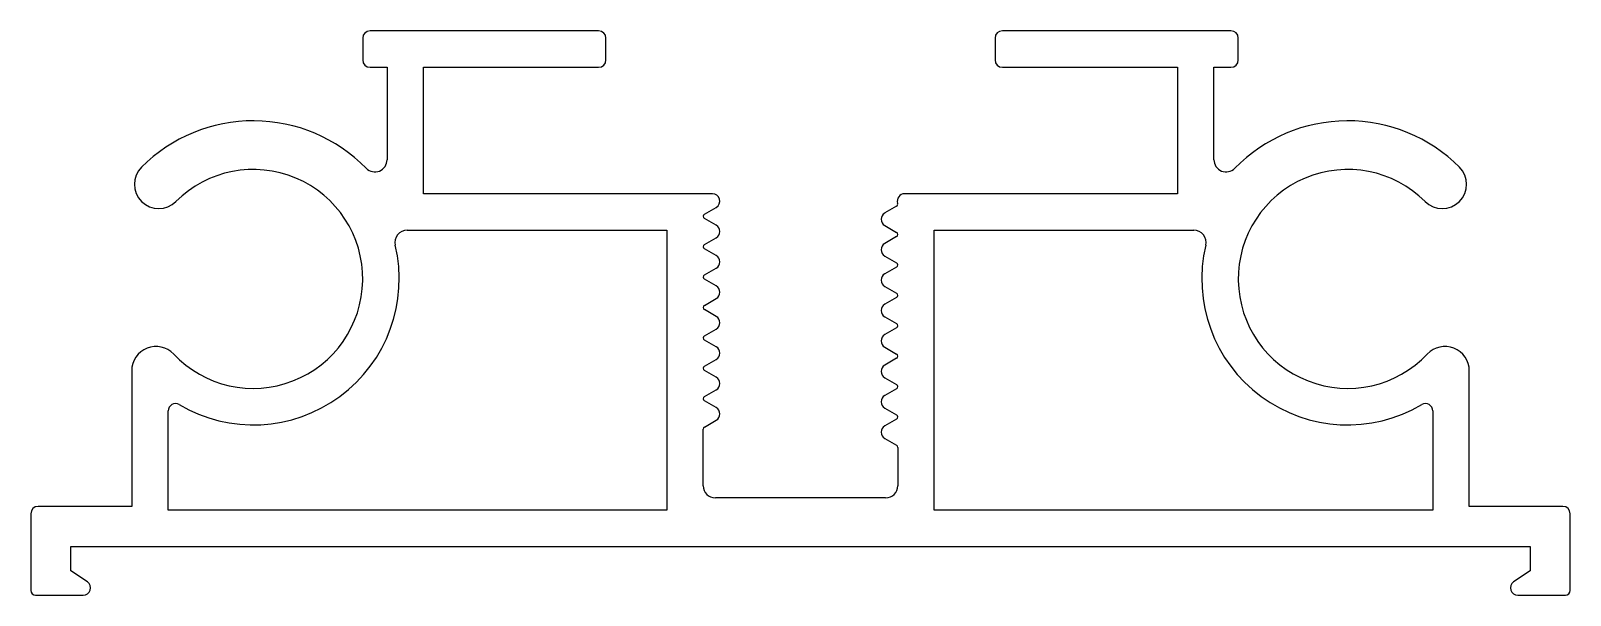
# Model space of a CAD drawing. Extents: x 1543.5 to 1606.8, y 2036.4 to 2059.6.
import ezdxf

# ---------------------------------------------------------------- set-up
doc = ezdxf.new("R2010")
doc.units = 0
doc.layers.add('W100635-REV001', color=7, linetype='CONTINUOUS')

msp = doc.modelspace()

# ---------------------------------------------------------------- linework, layer by layer
at = {"layer": 'W100635-REV001'}
for p, q in [((1557.192, 2059.267), (1557.192, 2058.37)), ((1566.892, 2059.567), (1557.492, 2059.567)), ((1567.192, 2058.37), (1567.192, 2059.267)), ((1583.192, 2059.27), (1583.192, 2058.37)), ((1592.892, 2059.57), (1583.492, 2059.57)), ((1593.192, 2058.37), (1593.192, 2059.27)), ((1557.492, 2058.07), (1558.192, 2058.07)), ((1558.192, 2058.07), (1558.192, 2054.269)), ((1559.692, 2052.87), (1559.692, 2058.07)), ((1559.692, 2058.07), (1566.892, 2058.07)), ((1583.492, 2058.07), (1590.692, 2058.07)), ((1590.692, 2058.07), (1590.692, 2052.87)), ((1592.192, 2054.269), (1592.192, 2058.07)), ((1592.192, 2058.07), (1592.892, 2058.07)), ((1571.575, 2052.87), (1559.692, 2052.87)), ((1590.692, 2052.87), (1579.472, 2052.87)), ((1571.242, 2052.032), (1571.725, 2052.31)), ((1579.142, 2052.358), (1578.66, 2052.08)), ((1571.725, 2051.58), (1571.242, 2051.858)), ((1578.66, 2051.56), (1579.142, 2051.282)), ((1559.017, 2051.37), (1569.692, 2051.37)), ((1569.692, 2051.37), (1569.692, 2039.868)), ((1571.242, 2050.782), (1571.725, 2051.06)), ((1579.142, 2051.108), (1578.66, 2050.83)), ((1580.692, 2039.868), (1580.692, 2051.37)), ((1580.692, 2051.37), (1591.367, 2051.37)), ((1571.725, 2050.33), (1571.242, 2050.608)), ((1578.66, 2050.31), (1579.142, 2050.032)), ((1571.242, 2049.532), (1571.725, 2049.81)), ((1579.142, 2049.858), (1578.66, 2049.58)), ((1571.725, 2049.08), (1571.242, 2049.358)), ((1578.66, 2049.06), (1579.142, 2048.782)), ((1571.242, 2048.282), (1571.725, 2048.56)), ((1579.142, 2048.608), (1578.66, 2048.33)), ((1571.725, 2047.83), (1571.242, 2048.108)), ((1578.66, 2047.81), (1579.142, 2047.532)), ((1571.242, 2047.032), (1571.725, 2047.31)), ((1579.142, 2047.358), (1578.66, 2047.08)), ((1571.725, 2046.58), (1571.242, 2046.858)), ((1578.66, 2046.56), (1579.142, 2046.282)), ((1571.242, 2045.782), (1571.725, 2046.06)), ((1579.142, 2046.108), (1578.66, 2045.83)), ((1547.692, 2045.595), (1547.692, 2040.019)), ((1571.725, 2045.33), (1571.242, 2045.608)), ((1578.66, 2045.31), (1579.142, 2045.032)), ((1602.692, 2040.018), (1602.692, 2045.595)), ((1571.242, 2044.532), (1571.725, 2044.81)), ((1579.142, 2044.858), (1578.66, 2044.58)), ((1571.725, 2044.08), (1571.242, 2044.358)), ((1578.66, 2044.06), (1579.142, 2043.782)), ((1549.192, 2039.868), (1549.192, 2043.943)), ((1571.242, 2043.282), (1571.725, 2043.56)), ((1579.142, 2043.608), (1578.66, 2043.33)), ((1601.192, 2043.943), (1601.192, 2039.868)), ((1571.192, 2040.868), (1571.192, 2043.195)), ((1578.66, 2042.81), (1579.142, 2042.532)), ((1579.192, 2042.445), (1579.192, 2040.868)), ((1578.692, 2040.368), (1571.692, 2040.368)), ((1543.542, 2039.718), (1543.542, 2036.568)), ((1547.692, 2040.019), (1543.842, 2040.018)), ((1569.692, 2039.868), (1549.192, 2039.868)), ((1601.192, 2039.868), (1580.692, 2039.868)), ((1606.542, 2040.018), (1602.692, 2040.018)), ((1606.842, 2036.568), (1606.842, 2039.718)), ((1545.192, 2037.368), (1545.192, 2038.368)), ((1545.192, 2038.368), (1605.192, 2038.368)), ((1605.192, 2038.368), (1605.192, 2037.368)), ((1545.868, 2036.918), (1545.192, 2037.368)), ((1605.192, 2037.368), (1604.516, 2036.918)), ((1543.742, 2036.368), (1545.701, 2036.368)), ((1604.683, 2036.368), (1606.642, 2036.368))]:
    msp.add_line(p, q, dxfattribs=at)
for centre, radius, start, end in [((1557.492, 2059.267), 0.3, 90, 180), ((1566.892, 2059.267), 0.3, 0, 90), ((1583.492, 2059.27), 0.3, 90, 180), ((1592.892, 2059.27), 0.3, 0, 90), ((1557.492, 2058.37), 0.3, 180, 270), ((1566.892, 2058.37), 0.3, 270, 360), ((1583.492, 2058.37), 0.3, 180, 270), ((1592.892, 2058.37), 0.3, 270, 0), ((1552.692, 2049.37), 6.5, 44.41531, 135), ((1597.692, 2049.37), 6.5, 45, 135.58469), ((1557.692, 2054.269), 0.5, 224.41531, 360), ((1592.692, 2054.269), 0.5, 180, 315.58469), ((1548.803, 2053.259), 1, 135, 315), ((1552.692, 2049.37), 4.5, 223.34176, 135), ((1597.692, 2049.37), 4.5, 45, 316.65824), ((1601.581, 2053.259), 1, 225, 45), ((1571.575, 2052.57), 0.3, 300, 90), ((1579.472, 2052.57), 0.3, 90, 198.20996), ((1579.092, 2052.445), 0.1, 300, 18.20996), ((1571.292, 2051.945), 0.1, 120, 240), ((1571.575, 2051.32), 0.3, 300, 60), ((1578.81, 2051.82), 0.3, 120, 240), ((1559.017, 2050.87), 0.5, 90, 193.34236), ((1579.092, 2051.195), 0.1, 300, 60), ((1591.367, 2050.87), 0.5, 346.65764, 90), ((1552.692, 2049.37), 6, 239.47352, 13.34236), ((1571.292, 2050.695), 0.1, 120, 240), ((1571.575, 2050.07), 0.3, 300, 60), ((1578.81, 2050.57), 0.3, 120, 240), ((1597.692, 2049.37), 6, 166.65764, 300.52648), ((1579.092, 2049.945), 0.1, 300, 60), ((1571.292, 2049.445), 0.1, 120, 240), ((1571.575, 2048.82), 0.3, 300, 60), ((1578.81, 2049.32), 0.3, 120, 240), ((1579.092, 2048.695), 0.1, 300, 60), ((1571.292, 2048.195), 0.1, 120, 240), ((1571.575, 2047.57), 0.3, 300, 60), ((1578.81, 2048.07), 0.3, 120, 240), ((1579.092, 2047.445), 0.1, 300, 60), ((1548.692, 2045.595), 1, 43.34176, 180), ((1571.292, 2046.945), 0.1, 120, 240), ((1571.575, 2046.32), 0.3, 300, 60), ((1578.81, 2046.82), 0.3, 120, 240), ((1601.692, 2045.595), 1, 0, 136.65824), ((1579.092, 2046.195), 0.1, 300, 60), ((1571.292, 2045.695), 0.1, 120, 240), ((1571.575, 2045.07), 0.3, 300, 60), ((1578.81, 2045.57), 0.3, 120, 240), ((1579.092, 2044.945), 0.1, 300, 60), ((1549.492, 2043.943), 0.3, 59.47352, 180), ((1571.292, 2044.445), 0.1, 120, 240), ((1571.575, 2043.82), 0.3, 300, 60), ((1578.81, 2044.32), 0.3, 120, 240), ((1600.892, 2043.943), 0.3, 0, 120.52648), ((1578.81, 2043.07), 0.3, 120, 240), ((1579.092, 2043.695), 0.1, 300, 60), ((1571.292, 2043.195), 0.1, 120, 180), ((1579.092, 2042.445), 0.1, 0, 60), ((1571.692, 2040.868), 0.5, 180, 270), ((1578.692, 2040.868), 0.5, 270, 360), ((1543.842, 2039.718), 0.3, 90.0068, 180), ((1606.542, 2039.718), 0.3, 0, 90), ((1543.742, 2036.568), 0.2, 180, 270), ((1545.701, 2036.668), 0.3, 270, 56.30993), ((1604.683, 2036.668), 0.3, 123.69007, 270), ((1606.642, 2036.568), 0.2, 270, 360)]:
    msp.add_arc(centre, radius, start, end, dxfattribs=at)

doc.saveas('drawing.dxf')
